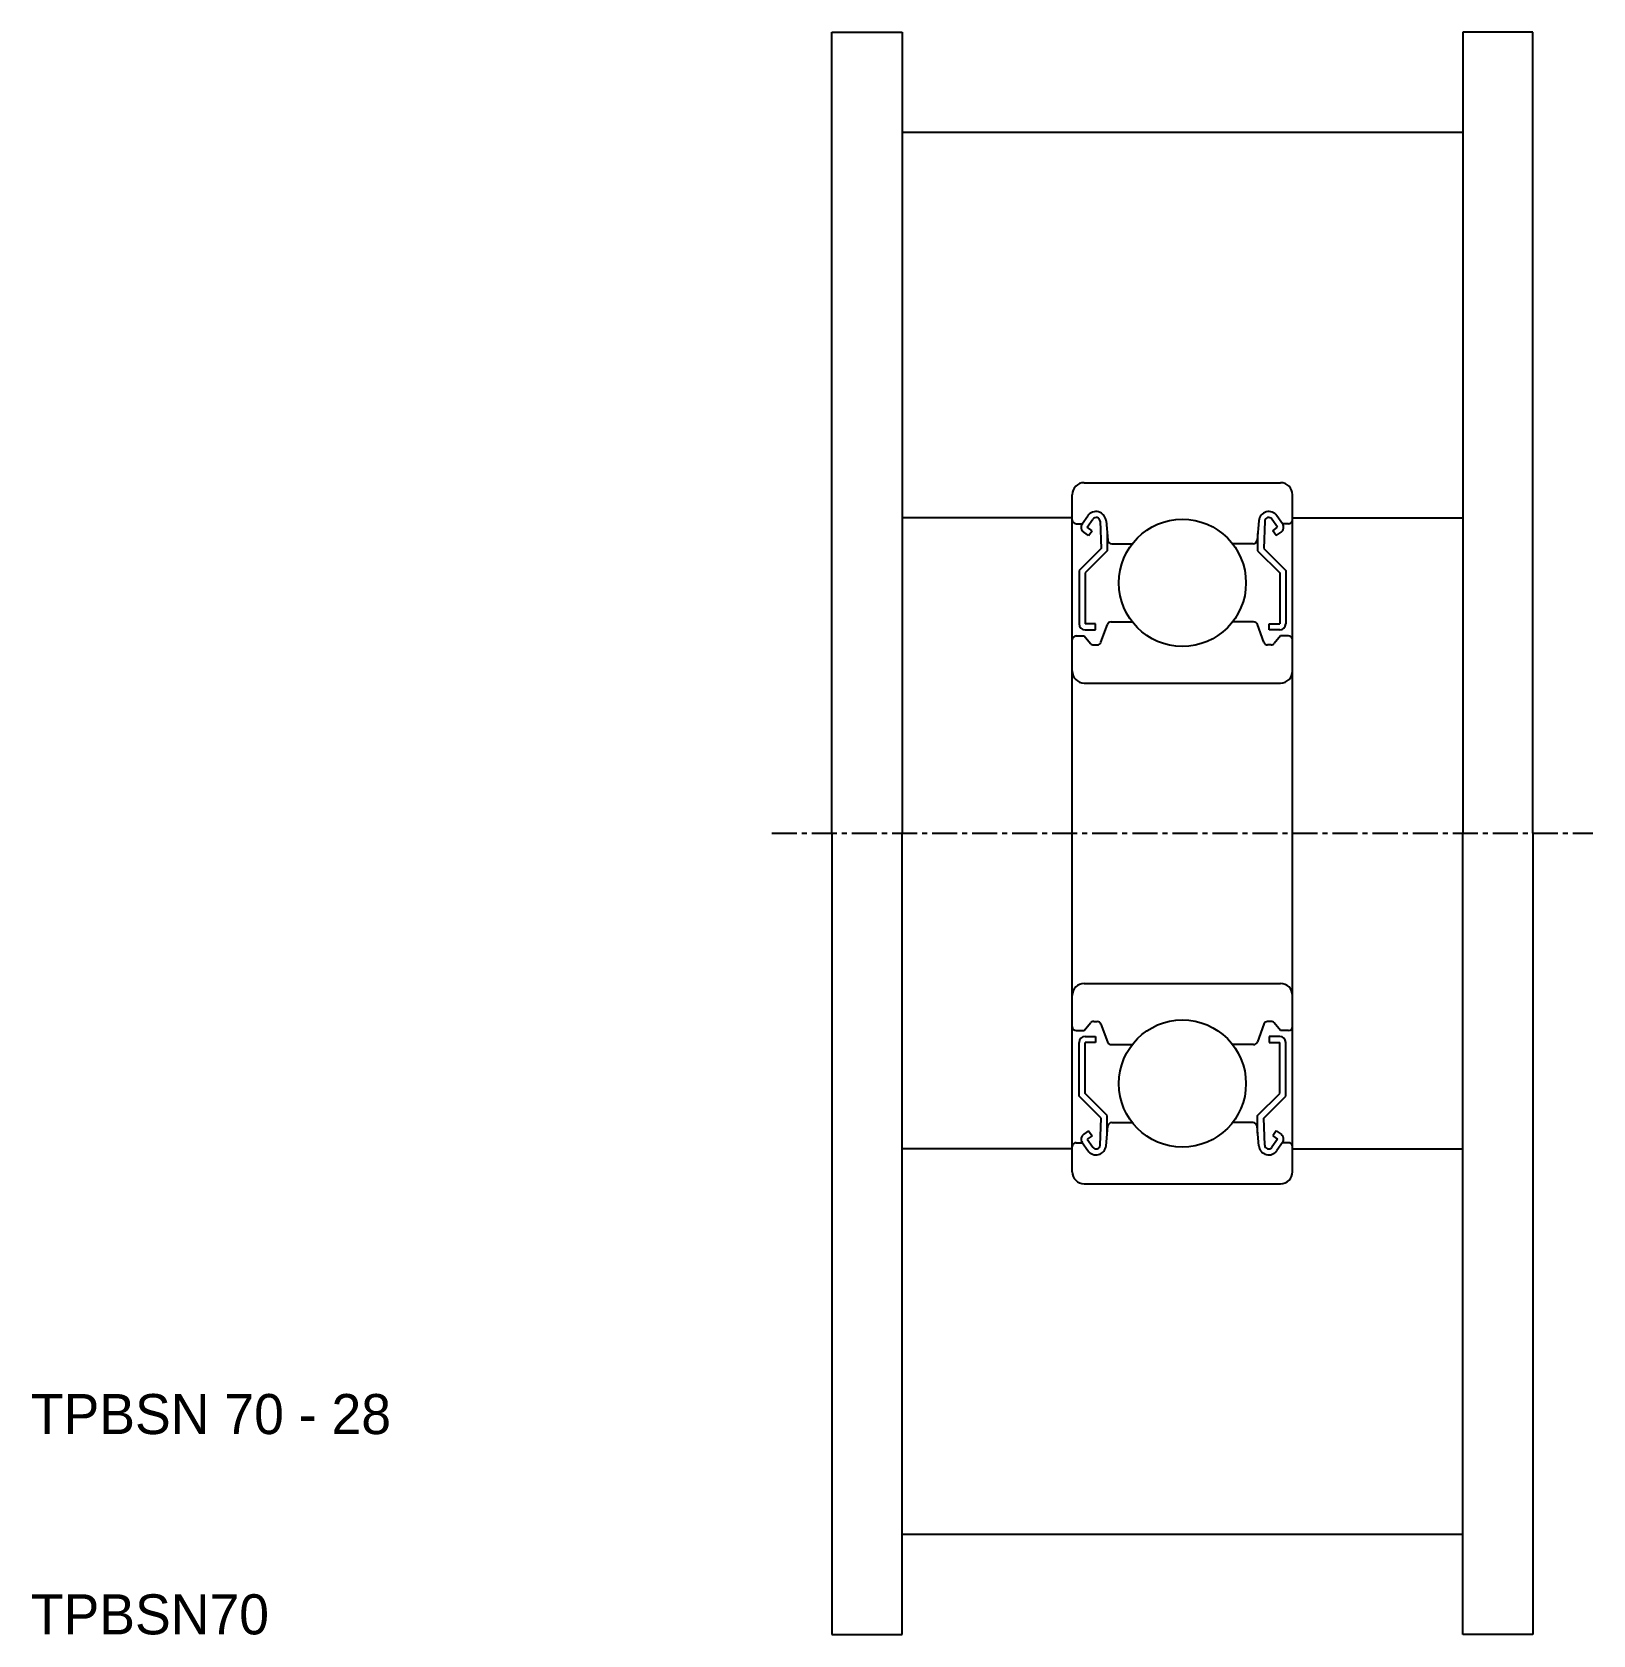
# Model space of a CAD drawing. Extents: x 105.1 to 183.1, y 89.5 to 169.6.
import ezdxf

# ---------------------------------------------------------------- set-up
doc = ezdxf.new("R2010")
doc.units = 0
doc.linetypes.add('CENTER', pattern=[2, 1.25, -0.25, 0.25, -0.25])
doc.linetypes.add('DASHED', pattern=[19.05, 12.7, -6.35])
doc.layers.get('0').update_dxf_attribs({"linetype": 'CONTINUOUS'})
doc.layers.add('CENTER', color=1, linetype='CENTER')

msp = doc.modelspace()

# ---------------------------------------------------------------- linework, layer by layer
for p, q in [((145.066, 129.558), (145.066, 169.558)), ((145.066, 169.558), (148.566, 169.558)), ((148.566, 169.558), (148.566, 164.558)), ((180.066, 169.558), (176.566, 169.558)), ((176.566, 169.558), (176.566, 164.558)), ((180.066, 129.558), (180.066, 169.558)), ((148.566, 164.558), (176.566, 164.558)), ((148.566, 164.558), (148.566, 129.558)), ((176.566, 164.558), (176.566, 129.558)), ((157.066, 112.658), (157.066, 146.458)), ((157.666, 147.058), (167.466, 147.058)), ((168.066, 112.658), (168.066, 146.458)), ((157.266, 145.008), (157.566, 145.008)), ((157.566, 145.008), (157.844, 145.405)), ((157.812, 144.836), (158.094, 145.239)), ((158.457, 145.131), (158.508, 143.782)), ((158.752, 145.162), (158.838, 144.191)), ((166.38, 145.162), (166.294, 144.191)), ((166.674, 145.131), (166.624, 143.782)), ((167.32, 144.836), (167.037, 145.239)), ((167.566, 145.008), (167.287, 145.405)), ((167.866, 145.008), (167.566, 145.008)), ((157.885, 144.418), (157.639, 144.59)), ((158.057, 144.663), (157.812, 144.836)), ((157.885, 144.418), (158.057, 144.663)), ((158.808, 144.529), (158.808, 143.659)), ((166.324, 144.529), (166.324, 143.659)), ((167.075, 144.663), (167.32, 144.836)), ((167.247, 144.418), (167.075, 144.663)), ((167.247, 144.418), (167.492, 144.59)), ((158.508, 143.782), (157.408, 142.682)), ((158.808, 143.659), (157.708, 142.559)), ((159.037, 144.008), (160.06, 144.008)), ((166.094, 144.008), (165.071, 144.008)), ((166.324, 143.659), (167.424, 142.559)), ((166.624, 143.782), (167.724, 142.682)), ((157.408, 142.682), (157.408, 140.008)), ((157.708, 142.559), (157.708, 140.008)), ((167.424, 142.559), (167.424, 140.008)), ((167.724, 142.682), (167.724, 140.008)), ((159.011, 140.108), (160.06, 140.108)), ((166.121, 140.108), (165.071, 140.108)), ((157.266, 139.408), (157.666, 139.408)), ((157.666, 139.408), (157.983, 139.03)), ((158.228, 140.008), (157.708, 140.008)), ((157.708, 139.708), (158.228, 139.708)), ((158.228, 139.708), (158.228, 140.008)), ((158.499, 139.09), (158.823, 139.977)), ((166.632, 139.09), (166.308, 139.977)), ((166.904, 140.008), (167.424, 140.008)), ((166.904, 139.708), (166.904, 140.008)), ((167.424, 139.708), (166.904, 139.708)), ((167.466, 139.408), (167.148, 139.03)), ((167.866, 139.408), (167.466, 139.408)), ((158.136, 138.958), (158.312, 138.958)), ((166.995, 138.958), (166.82, 138.958)), ((157.666, 137.058), (167.466, 137.058)), ((145.066, 129.558), (145.066, 89.558)), ((148.566, 94.558), (148.566, 129.558)), ((157.066, 129.558), (157.066, 129.558)), ((176.566, 94.558), (176.566, 129.558)), ((180.066, 129.558), (180.066, 89.558)), ((157.666, 122.058), (167.466, 122.058)), ((157.066, 121.308), (157.066, 121.309)), ((157.666, 119.708), (157.983, 120.087)), ((158.136, 120.158), (158.312, 120.158)), ((166.995, 120.158), (166.82, 120.158)), ((167.466, 119.708), (167.148, 120.087)), ((157.266, 119.708), (157.666, 119.708)), ((157.708, 119.408), (158.228, 119.408)), ((158.228, 119.408), (158.228, 119.108)), ((158.499, 120.027), (158.823, 119.14)), ((166.632, 120.027), (166.308, 119.14)), ((166.904, 119.408), (166.904, 119.108)), ((167.424, 119.408), (166.904, 119.408)), ((167.866, 119.708), (167.466, 119.708)), ((157.408, 116.434), (157.408, 119.108)), ((157.708, 116.558), (157.708, 119.108)), ((158.228, 119.108), (157.708, 119.108)), ((159.011, 119.008), (160.06, 119.008)), ((166.121, 119.008), (165.071, 119.008)), ((166.904, 119.108), (167.424, 119.108)), ((167.424, 116.558), (167.424, 119.108)), ((167.724, 116.434), (167.724, 119.108)), ((158.508, 115.334), (157.408, 116.434)), ((158.808, 115.458), (157.708, 116.558)), ((166.324, 115.458), (167.424, 116.558)), ((166.624, 115.334), (167.724, 116.434)), ((158.457, 113.986), (158.508, 115.334)), ((158.808, 114.587), (158.808, 115.458)), ((166.324, 114.587), (166.324, 115.458)), ((166.674, 113.986), (166.624, 115.334)), ((157.885, 114.699), (157.639, 114.527)), ((158.057, 114.454), (157.812, 114.281)), ((157.885, 114.699), (158.057, 114.454)), ((158.752, 113.955), (158.838, 114.926)), ((159.037, 115.108), (160.06, 115.108)), ((166.094, 115.108), (165.071, 115.108)), ((166.38, 113.955), (166.294, 114.926)), ((167.247, 114.699), (167.075, 114.454)), ((167.075, 114.454), (167.32, 114.281)), ((167.247, 114.699), (167.492, 114.527)), ((157.266, 114.108), (157.566, 114.108)), ((157.566, 114.109), (157.844, 113.712)), ((157.812, 114.281), (158.094, 113.878)), ((167.32, 114.281), (167.037, 113.878)), ((167.566, 114.109), (167.287, 113.712)), ((167.866, 114.108), (167.566, 114.108)), ((157.666, 112.058), (167.466, 112.058)), ((148.566, 94.558), (176.566, 94.558)), ((148.566, 89.558), (148.566, 94.558)), ((176.566, 89.558), (176.566, 94.558)), ((145.066, 89.558), (148.566, 89.558)), ((180.066, 89.558), (176.566, 89.558))]:
    msp.add_line(p, q)
at = {"color": 3, "linetype": 'DASHED'}
for p, q in [((157.066, 145.308), (148.566, 145.308)), ((168.066, 145.308), (176.566, 145.308)), ((157.066, 113.808), (148.566, 113.808)), ((168.066, 113.808), (176.566, 113.808))]:
    msp.add_line(p, q, dxfattribs=at)
for centre in [(162.566, 142.058), (162.566, 117.058)]:
    msp.add_circle(centre, 3.175)
for centre, radius, start, end in [((157.666, 146.458), 0.6, 90, 180), ((167.466, 146.458), 0.6, 0, 90), ((157.266, 145.208), 0.2, 180, 270), ((157.811, 144.836), 0.3, 144.93555, 235.03769), ((158.254, 145.118), 0.5, 5.06502, 144.93555), ((158.258, 145.124), 0.2, 2.13118, 144.93675), ((166.878, 145.118), 0.5, 35.06445, 174.93498), ((166.874, 145.124), 0.2, 35.06325, 177.86882), ((167.32, 144.836), 0.3, 304.96231, 35.06445), ((167.866, 145.208), 0.2, 270, 0), ((159.037, 144.208), 0.2, 185.06502, 270), ((166.094, 144.208), 0.2, 270, 354.93498), ((159.011, 139.908), 0.2, 90, 159.97033), ((166.121, 139.908), 0.2, 20.02967, 90), ((157.266, 139.208), 0.2, 90, 180), ((157.708, 140.008), 0.3, 180, 270), ((167.424, 140.008), 0.3, 270, 0), ((167.866, 139.208), 0.2, 0, 90), ((158.136, 139.158), 0.2, 219.99699, 270), ((158.312, 139.158), 0.2, 270, 339.97033), ((166.82, 139.158), 0.2, 200.02967, 270), ((166.995, 139.158), 0.2, 270, 320.00301), ((157.666, 137.658), 0.6, 180, 270), ((167.466, 137.658), 0.6, 270, 0), ((157.666, 121.458), 0.6, 90, 180), ((167.466, 121.458), 0.6, 0, 90), ((158.136, 119.958), 0.2, 90, 140.00301), ((158.312, 119.958), 0.2, 20.02967, 90), ((166.82, 119.958), 0.2, 90, 159.97033), ((166.995, 119.958), 0.2, 39.99699, 90), ((157.266, 119.908), 0.2, 180, 270), ((157.708, 119.108), 0.3, 90, 180), ((167.424, 119.108), 0.3, 0, 90), ((167.866, 119.908), 0.2, 270, 0), ((159.011, 119.208), 0.2, 200.02967, 270), ((166.121, 119.208), 0.2, 270, 339.97033), ((157.811, 114.281), 0.3, 124.96231, 215.06445), ((159.037, 114.908), 0.2, 90, 174.93498), ((166.094, 114.908), 0.2, 5.06502, 90), ((167.32, 114.281), 0.3, 324.93555, 55.03769), ((157.266, 113.908), 0.2, 90, 180), ((158.254, 113.999), 0.5, 215.06445, 354.93498), ((158.258, 113.993), 0.2, 215.06325, 357.86882), ((166.878, 113.999), 0.5, 185.06502, 324.93555), ((166.874, 113.993), 0.2, 182.13118, 324.93675), ((167.866, 113.908), 0.2, 0, 90), ((157.666, 112.658), 0.6, 180, 270), ((167.466, 112.658), 0.6, 270, 0)]:
    msp.add_arc(centre, radius, start, end)
at = {"layer": 'CENTER', "color": 1, "linetype": 'CENTER'}
msp.add_line((142.066, 129.558), (183.066, 129.558), dxfattribs=at)

# ---------------------------------------------------------------- texts
for s, p in [('TPBSN 70 - 28', (105.066, 99.558)), ('TPBSN70', (105.066, 89.558))]:
    msp.add_text(s, height=2).set_placement(p)

doc.saveas('drawing.dxf')
